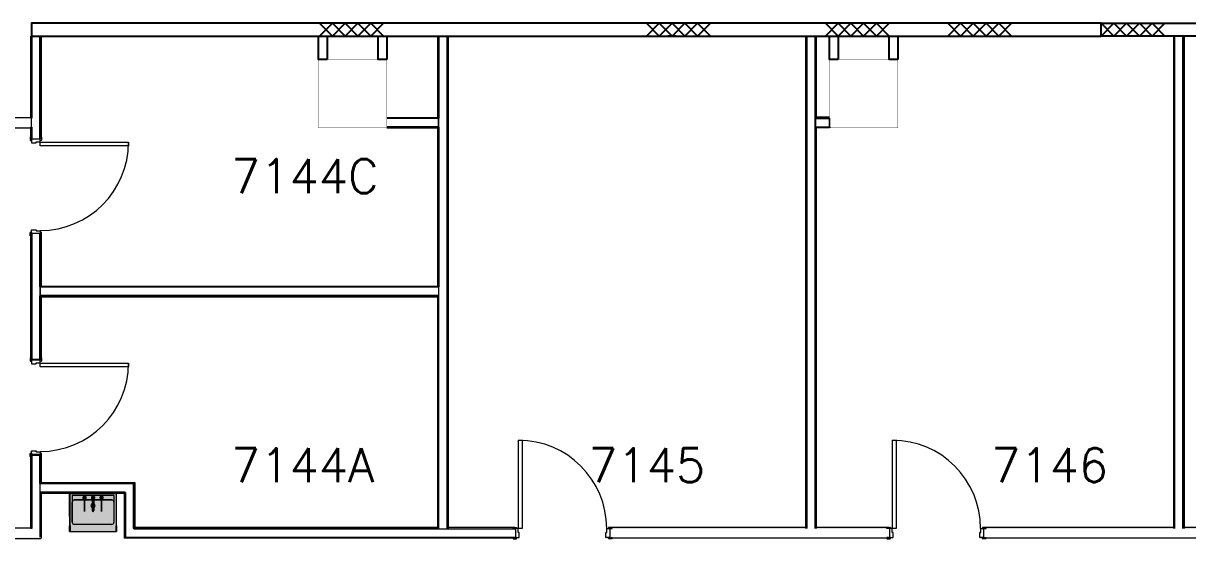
# Model space of a CAD drawing. Header units: millimetres. Extents: x -68474 to 336725, y -113450 to 40976.
# Drawn here: x 182133 to 195805, y -26221 to -20175 of the extents above; entities that cross this region are included whole.
import ezdxf

# ---------------------------------------------------------------- set-up
doc = ezdxf.new("R2010")
doc.units = ezdxf.units.MM
doc.header["$LTSCALE"] = 900
doc.linetypes.add('s5152a$0$HIDDEN', pattern=[0.375, 0.25, -0.125])
for name, color, linetype, lineweight in [('A-DETL-GENF', 92, 'Continuous', 15), ('A-DOOR', 31, 'Continuous', 15), ('A-WALL', 113, 'Continuous', 15), ('I-WALL', 2, 'Continuous', 15), ('P-SANR-FIXT', 6, 'Continuous', 15)]:
    doc.layers.add(name, color=color, linetype=linetype, lineweight=lineweight)
for name, color, linetype in [('s5152a$0$17', 14, 'Continuous'), ('s5152a$0$20', 7, 'Continuous'), ('s5152a$0$22', 7, 'Continuous'), ('s5152a$0$6', 7, 'Continuous'), ('s5152a$0$ROOM-NO', 4, 'Continuous')]:
    doc.layers.add(name, color=color, linetype=linetype)
doc.styles.add('s5152a$0$STANDARD', font='SIMPLEX')

# ---------------------------------------------------------------- blocks, each defined once
blk = doc.blocks.new('s5152a$0$CHAT15')
at = {"layer": 's5152a$0$22', "color": 14, "linetype": 'Continuous'}
for points in [[(0, 0), (0.15, 0.15), (0.3, 0), (0.45, 0.15), (0.6, 0), (0.75, 0.15)], [(0, 0.15), (0.15, 0), (0.3, 0.15), (0.45, 0), (0.6, 0.15), (0.75, 0)]]:
    blk.add_lwpolyline(points, dxfattribs=at)
blk = doc.blocks.new('Basic Wall _ A-Gypsum Block-Internal-100mm-WithSkimCoat - ___-2801861-Level 7 - Proposed Works_GBP Submission 1')
at = {"layer": 'I-WALL'}
for points in [[(180827, -21402.5), (180827, -21392.5), (180712.5, -21392.5), (180712.5, -21402.5)], [(182227.5, -21402.5), (182227.5, -21392.5), (181947, -21392.5), (181947, -21402.5)]]:
    blk.add_hatch(color=31, dxfattribs=at).paths.add_polyline_path(points, flags=0)
for p, q in [((180712.5, -21402.5), (180827, -21402.5)), ((180827, -21392.5), (180827, -21402.5)), ((181947, -21402.5), (181947, -21392.5)), ((181947, -21402.5), (182227.5, -21402.5))]:
    blk.add_line(p, q, dxfattribs=at)
blk = doc.blocks.new('Basic Wall _ A-Gypsum Block-Internal-100mm-WithSkimCoat - ___-2801860-Level 7 - Proposed Works_GBP Submission 1')
at = {"layer": 'I-WALL'}
for points in [[(180713, -21288), (180827, -21288), (180827, -21278), (180712, -21278), (180712, -21288)], [(182228, -21288), (182227, -21278), (181947, -21278), (181947, -21288)]]:
    blk.add_hatch(color=31, dxfattribs=at).paths.add_polyline_path(points, flags=0)
for p, q in [((180712, -21278), (180827, -21278)), ((180827, -21278), (180827, -21288)), ((181947, -21288), (181947, -21278)), ((181947, -21278), (182228, -21278))]:
    blk.add_line(p, q, dxfattribs=at)
blk = doc.blocks.new('Basic Wall _ A-Gypsum Block-Internal-100mm-WithSkimCoat - ___-6107281-Level 7 - Proposed Works_GBP Submission 1')
at = {"layer": 'I-WALL'}
for points in [[(180910, -26217.5), (180910, -26207.5), (180607.5, -26207.5), (180607.5, -26217.5)], [(182030, -26217.5), (182342.5, -26217.5), (182332.5, -26207.5), (182030, -26207.5)]]:
    blk.add_hatch(color=31, dxfattribs=at).paths.add_polyline_path(points, flags=0)
for p, q in [((180607.5, -26217.5), (180607.5, -26207.5)), ((180607.5, -26217.5), (180910, -26217.5)), ((180910, -26207.5), (180910, -26217.5)), ((182030, -26217.5), (182030, -26207.5)), ((182030, -26217.5), (182342.5, -26217.5))]:
    blk.add_line(p, q, dxfattribs=at)
blk = doc.blocks.new('Basic Wall _ A-Gypsum Block-Internal-100mm-WithSkimCoat - ___-6107280-Level 7 - Proposed Works_GBP Submission 1')
at = {"layer": 'I-WALL'}
for points in [[(180910, -26102.5), (180910, -26092.5), (180712.5, -26092.5), (180712.5, -26102.5)], [(182227.5, -26102.5), (182217.5, -26092.5), (182030, -26092.5), (182030, -26102.5)]]:
    blk.add_hatch(color=31, dxfattribs=at).paths.add_polyline_path(points, flags=0)
for p, q in [((180712.5, -26092.5), (180910, -26092.5)), ((180910, -26092.5), (180910, -26102.5)), ((182030, -26102.5), (182030, -26092.5)), ((182030, -26092.5), (182217.5, -26092.5))]:
    blk.add_line(p, q, dxfattribs=at)
blk = doc.blocks.new('Basic Wall _ A-Gypsum Block-Internal-100mm-WithSkimCoat - ___-2801819-Level 7 - Proposed Works_GBP Submission 1')
at = {"layer": 'I-WALL'}
h = blk.add_hatch(color=31, dxfattribs=at)
h.paths.add_polyline_path([(187005, -26102), (187008, -26102), (187008, -23373), (186998, -23373), (186998, -26102)], flags=0)
h.paths.add_polyline_path([(186998, -23268), (187008, -23268), (187008, -21393), (186998, -21393), (186998, -22593)], flags=0)
h.paths.add_polyline_path([(187008, -21288), (187008, -20325), (186998, -20325), (186998, -21288)], flags=0)
for p, q in [((186998, -20325), (186998, -21288)), ((186998, -21393), (186998, -23268)), ((186998, -23373), (186998, -26102))]:
    blk.add_line(p, q, dxfattribs=at)
blk = doc.blocks.new('Basic Wall _ A-Gypsum Block-Internal-100mm-WithSkimCoat - ___-2801818-Level 7 - Proposed Works_GBP Submission 1')
at = {"layer": 'I-WALL'}
blk.add_hatch(color=31, dxfattribs=at).paths.add_polyline_path([(187113, -26102), (187123, -26102), (187123, -20325), (187113, -20325), (187113, -26102)], flags=0)
blk.add_line((187123, -20325), (187123, -26102), dxfattribs=at)
blk = doc.blocks.new('A-Generic-Doorset-Single_Internal-RyderBP - Type 02 - 1120 x 2100mm _ L20_TBC _ GRP Leaf  _ GRP Frame _ dB-4782836-Level 7 - Proposed Works_GBP Submission 1')
at = {"layer": 'A-DETL-GENF'}
for p, q in [((-532, 52.5), (-532, 63.5)), ((-522, 52.5), (-532, 52.5)), ((-529, 66.5), (-493, 66.5)), ((-522, 54.5), (-522, 52.5)), ((-512, 54.5), (-522, 54.5)), ((-512, 52.5), (-512, 54.5)), ((-490, 52.5), (-512, 52.5)), ((-490, 63.5), (-490, 52.5)), ((590, 63.5), (590, 52.5)), ((590, 63.5), (590, 52.5)), ((590, 52.5), (612, 52.5)), ((590, 52.5), (612, 52.5)), ((629, 66.5), (593, 66.5)), ((629, 66.5), (593, 66.5)), ((612, 54.5), (622, 54.5)), ((612, 52.5), (612, 54.5)), ((612, 54.5), (622, 54.5)), ((612, 52.5), (612, 54.5)), ((622, 54.5), (622, 52.5)), ((622, 54.5), (622, 52.5)), ((622, 52.5), (632, 52.5)), ((622, 52.5), (632, 52.5)), ((632, 52.5), (632, 63.5)), ((632, 52.5), (632, 63.5)), ((-522, -52.5), (-532, -52.5)), ((-532, -52.5), (-532, -63.5)), ((-529, -66.5), (-493, -66.5)), ((-522, -54.5), (-522, -52.5)), ((-512, -54.5), (-522, -54.5)), ((-512, -52.5), (-512, -54.5)), ((-490, -52.5), (-512, -52.5)), ((-490, -63.5), (-490, -52.5)), ((524, -1088.5), (524, -52.5)), ((524, -52.5), (568, -52.5)), ((568, -52.5), (568, -1088.5)), ((590, -52.5), (612, -52.5)), ((590, -63.5), (590, -52.5)), ((590, -52.5), (612, -52.5)), ((590, -63.5), (590, -52.5)), ((629, -66.5), (593, -66.5)), ((629, -66.5), (593, -66.5)), ((612, -52.5), (612, -54.5)), ((612, -52.5), (612, -54.5)), ((612, -54.5), (622, -54.5)), ((612, -54.5), (622, -54.5)), ((622, -52.5), (632, -52.5)), ((622, -54.5), (622, -52.5)), ((622, -52.5), (632, -52.5)), ((622, -54.5), (622, -52.5)), ((632, -52.5), (632, -63.5)), ((632, -52.5), (632, -63.5)), ((568, -1088.5), (524, -1088.5))]:
    blk.add_line(p, q, dxfattribs=at)
for centre, radius, start, end in [((-529, 63.5), 3, 90, 180), ((-493, 63.5), 3, 360, 90), ((593, 63.5), 3, 90, 180), ((593, 63.5), 3, 90, 180), ((629, 63.5), 3, 360, 90), ((629, 63.5), 3, 360, 90), ((-529, -63.5), 3, 180, 270), ((-493, -63.5), 3, 270, 360), ((568, -52.5), 1036, 180, 270), ((593, -63.5), 3, 180, 270), ((593, -63.5), 3, 180, 270), ((629, -63.5), 3, 270, 360), ((629, -63.5), 3, 270, 360)]:
    blk.add_arc(centre, radius, start, end, dxfattribs=at)
at = {"layer": 'A-DOOR'}
for p, q in [((-510, 52.5), (-462, 52.5)), ((-510, 52.5), (-459, 52.5)), ((-503, -52.5), (-503, 52.5)), ((-459, 52.5), (-459, -5.5)), ((-459, 49.5), (-459, -2.5)), ((559, 52.5), (559, -5.5)), ((610, 52.5), (559, 52.5)), ((559, 49.5), (559, -2.5)), ((610, 52.5), (562, 52.5)), ((603, -52.5), (603, 52.5)), ((-474, -52.5), (-510, -52.5)), ((-471, -52.5), (-510, -52.5)), ((-471, -5.5), (-471, -49.5)), ((-462, -5.5), (-471, -5.5)), ((-471, -5.5), (-471, -52.5)), ((-459, -5.5), (-471, -5.5)), ((559, -5.5), (571, -5.5)), ((562, -5.5), (571, -5.5)), ((571, -5.5), (571, -52.5)), ((571, -52.5), (610, -52.5))]:
    blk.add_line(p, q, dxfattribs=at)
for centre, start, end in [((-462, 49.5), 360, 90), ((562, 49.5), 90, 180), ((-474, -49.5), 270, 360), ((-462, -2.5), 270, 360), ((562, -2.5), 180, 270)]:
    blk.add_arc(centre, 3, start, end, dxfattribs=at)
blk = doc.blocks.new('Basic Wall _ A-Gypsum Block-Internal-100mm-WithSkimCoat - ___-2801869-Level 7 - Proposed Works_GBP Submission 1')
at = {"layer": 'I-WALL'}
h = blk.add_hatch(color=31, dxfattribs=at)
h.paths.add_polyline_path([(182220, -21528), (182228, -21528), (182228, -21393), (182218, -21393), (182218, -21528)], flags=0)
h.paths.add_polyline_path([(182220, -21288), (182228, -21288), (182228, -20325), (182218, -20325), (182218, -21288)], flags=0)
for points in [[(182228, -24120), (182228, -22648), (182218, -22648), (182218, -24120)], [(182228, -26102), (182228, -25240), (182218, -25240), (182218, -26092)]]:
    blk.add_hatch(color=31, dxfattribs=at).paths.add_polyline_path(points, flags=0)
for p, q in [((182218, -20325), (182220, -20325)), ((182218, -20325), (182218, -21288)), ((182218, -21393), (182218, -21528)), ((182228, -21528), (182218, -21528)), ((182218, -22648), (182228, -22648)), ((182218, -22648), (182218, -24120)), ((182228, -24120), (182218, -24120)), ((182218, -25240), (182228, -25240)), ((182218, -25240), (182218, -26092))]:
    blk.add_line(p, q, dxfattribs=at)
blk = doc.blocks.new('Basic Wall _ A-Gypsum Block-Internal-100mm-WithSkimCoat - ___-2801868-Level 7 - Proposed Works_GBP Submission 1')
at = {"layer": 'I-WALL'}
blk.add_hatch(color=31, dxfattribs=at).paths.add_polyline_path([(182332, -21528), (182342, -21528), (182342, -20325), (182332, -20325)], flags=0)
h = blk.add_hatch(color=31, dxfattribs=at)
h.paths.add_polyline_path([(182335, -24120), (182342, -24120), (182342, -23373), (182332, -23373), (182332, -24120)], flags=0)
h.paths.add_polyline_path([(182332, -23268), (182342, -23268), (182342, -22648), (182332, -22648)], flags=0)
h = blk.add_hatch(color=31, dxfattribs=at)
h.paths.add_polyline_path([(182342, -26217), (182342, -25678), (182332, -25678), (182332, -26207)], flags=0)
h.paths.add_polyline_path([(182332, -25573), (182342, -25573), (182342, -25240), (182332, -25240)], flags=0)
for p, q in [((182342, -20325), (182342, -21528)), ((182342, -21528), (182332, -21528)), ((182332, -22648), (182342, -22648)), ((182342, -22648), (182342, -23268)), ((182342, -23373), (182342, -24120)), ((182342, -24120), (182332, -24120)), ((182332, -25240), (182342, -25240)), ((182342, -25240), (182342, -25573)), ((182342, -25678), (182342, -26217))]:
    blk.add_line(p, q, dxfattribs=at)
blk = doc.blocks.new('Basic Wall _ A-Gypsum Block-Internal-100mm-WithSkimCoat - ___-2801875-Level 7 - Proposed Works_GBP Submission 1')
at = {"layer": 'I-WALL'}
blk.add_hatch(color=31, dxfattribs=at).paths.add_polyline_path([(187008, -23383), (187008, -23383), (187008, -23373), (182332, -23373), (182333, -23383), (185581, -23383)], flags=0)
blk.add_line((182332, -23383), (187008, -23383), dxfattribs=at)
blk = doc.blocks.new('Basic Wall _ A-Gypsum Block-Internal-100mm-WithSkimCoat - ___-2801874-Level 7 - Proposed Works_GBP Submission 1')
at = {"layer": 'I-WALL'}
blk.add_hatch(color=31, dxfattribs=at).paths.add_polyline_path([(187008, -23268), (187008, -23258), (182332, -23258), (182332, -23268), (187003, -23268)], flags=0)
blk.add_line((182332, -23258), (187008, -23258), dxfattribs=at)
blk = doc.blocks.new('Basic Wall _ A-Gypsum Block-Internal-100mm-WithSkimCoat - ___-2801883-Level 7 - Proposed Works_GBP Submission 1')
at = {"layer": 'I-WALL'}
h = blk.add_hatch(color=31, dxfattribs=at)
h.paths.add_polyline_path([(187905, -26102), (187905, -26092), (187113, -26092), (187113, -26102)], flags=0)
h.paths.add_polyline_path([(187008, -26102), (187008, -26092), (183442, -26092), (183433, -26102), (185581, -26102)], flags=0)
h = blk.add_hatch(color=31, dxfattribs=at)
h.paths.add_polyline_path([(192295, -26102), (192295, -26092), (191433, -26092), (191433, -26102)], flags=0)
h.paths.add_polyline_path([(191328, -26102), (191328, -26092), (189025, -26092), (189025, -26102), (189659, -26102)], flags=0)
h = blk.add_hatch(color=31, dxfattribs=at)
h.paths.add_polyline_path([(197816, -26102), (198015, -26102), (198015, -26092), (195753, -26092), (195753, -26102)], flags=0)
h.paths.add_polyline_path([(195648, -26102), (195648, -26092), (193415, -26092), (193415, -26102), (193738, -26102)], flags=0)
blk.add_hatch(color=31, dxfattribs=at).paths.add_polyline_path([(199968, -26102), (199968, -26092), (199135, -26092), (199135, -26102), (199968, -26102)], flags=0)
for p, q in [((187008, -26092), (183442, -26092)), ((187905, -26092), (187113, -26092)), ((187905, -26092), (187905, -26102)), ((189025, -26102), (189025, -26092)), ((191328, -26092), (189025, -26092)), ((192295, -26092), (191433, -26092)), ((192295, -26092), (192295, -26102)), ((193415, -26102), (193415, -26092)), ((195648, -26092), (193415, -26092)), ((198015, -26092), (195753, -26092)), ((198015, -26092), (198015, -26102)), ((199135, -26102), (199135, -26092)), ((199968, -26092), (199135, -26092))]:
    blk.add_line(p, q, dxfattribs=at)
blk = doc.blocks.new('Basic Wall _ A-Gypsum Block-Internal-100mm-WithSkimCoat - ___-2801882-Level 7 - Proposed Works_GBP Submission 1')
at = {"layer": 'I-WALL'}
for points in [[(187905, -26217), (187905, -26207), (183328, -26207), (183318, -26217), (185581, -26217)], [(192295, -26217), (192295, -26207), (189025, -26207), (189025, -26217), (189659, -26217)], [(197816, -26217), (198015, -26217), (198015, -26207), (193415, -26207), (193415, -26217), (193738, -26217)], [(199968, -26217), (199968, -26207), (199135, -26207), (199135, -26217), (199968, -26217)]]:
    blk.add_hatch(color=31, dxfattribs=at).paths.add_polyline_path(points, flags=0)
for p, q in [((187905, -26217), (183318, -26217)), ((187905, -26207), (187905, -26217)), ((189025, -26217), (189025, -26207)), ((192295, -26217), (189025, -26217)), ((192295, -26207), (192295, -26217)), ((193415, -26217), (193415, -26207)), ((198015, -26217), (193415, -26217)), ((198015, -26207), (198015, -26217)), ((199135, -26217), (199135, -26207)), ((199968, -26217), (199135, -26217))]:
    blk.add_line(p, q, dxfattribs=at)
blk = doc.blocks.new('Basic Wall _ A-Gypsum Block-Internal-100mm-WithSkimCoat - ___-2811119-Level 7 - Proposed Works_GBP Submission 1')
at = {"layer": 'I-WALL'}
blk.add_hatch(color=31, dxfattribs=at).paths.add_polyline_path([(187008, -21403), (187008, -21403), (187008, -21393), (186400, -21393), (186400, -21403), (186601, -21403)], flags=0)
for q in [(186400, -21400), (187008, -21403)]:
    blk.add_line((186400, -21403), q, dxfattribs=at)
blk = doc.blocks.new('Basic Wall _ A-Gypsum Block-Internal-100mm-WithSkimCoat - ___-2811118-Level 7 - Proposed Works_GBP Submission 1')
at = {"layer": 'I-WALL'}
blk.add_hatch(color=31, dxfattribs=at).paths.add_polyline_path([(186601, -21288), (187008, -21288), (187008, -21278), (186400, -21278), (186400, -21288), (186418, -21288)], flags=0)
blk.add_line((186400, -21278), (187008, -21278), dxfattribs=at)
blk = doc.blocks.new('BASIN TYPE B - Wall mounted sink with 200mm min_ upstand on back and both sides - all stainless steel grade 316 finish-2037543-Level 7 - Proposed Works_GBP Submission 1')
at = {"layer": 'P-SANR-FIXT'}
for points in [[(275, 115), (275, 500), (-275, 500), (-275, 115), (-270, 115), (-270, 495), (270, 495), (270, 115)], [(-100, 435), (-109, 441), (-108, 451), (-100, 455), (-100, 465), (-114, 459), (-120, 445), (-114, 431), (-101, 425), (-101, 435)], [(-100, 455), (-109, 449), (-108, 439), (-108, 441), (-107, 450), (-100, 454)], [(-100, 445), (-100, 448), (-102, 446), (-100, 450), (-100, 454), (-108, 449), (-107, 440), (-100, 436), (-100, 440)], [(-99, 393), (-100, 435), (-101, 435), (-101, 393)], [(-80, 445), (-86, 459), (-100, 465), (-99, 454), (-91, 449), (-92, 439), (-99, 435), (-99, 425), (-86, 431), (-81, 443)], [(-92, 441), (-93, 450), (-100, 454), (-100, 442), (-98, 444), (-100, 440), (-100, 436), (-93, 440)], [(-91, 442), (-92, 451), (-92, 449), (-93, 440), (-91, 441)], [(0, 465), (-14, 459), (-20, 445), (-14, 431), (-7, 428), (-6, 451), (0, 455)], [(0, 453), (-1, 455), (-9, 450), (-7, 445), (-6, 449), (-4, 451), (0, 453)], [(7, 300), (7, 447), (5, 445), (6, 449), (4, 451), (0, 453), (-4, 451), (-6, 449), (-7, 445), (-7, 294), (-4, 290), (1, 289), (6, 292), (7, 297), (7, 298)], [(20, 445), (14, 459), (0, 465), (0, 455), (9, 450), (9, 440), (7, 438), (7, 428), (14, 431), (19, 443)], [(9, 448), (8, 450), (0, 455), (1, 452), (4, 451), (6, 449), (6, 446), (7, 447), (9, 440), (9, 447)], [(100, 435), (91, 441), (92, 451), (100, 455), (100, 465), (86, 459), (80, 445), (86, 431), (99, 425), (99, 435)], [(100, 435), (100, 436), (92, 441), (92, 449), (91, 449), (92, 439), (99, 436)], [(100, 445), (100, 454), (92, 449), (93, 440), (100, 436), (100, 442)], [(101, 435), (99, 435), (100, 393), (101, 393)], [(120, 445), (114, 459), (100, 465), (101, 454), (109, 449), (108, 439), (101, 435), (101, 425), (114, 431), (119, 443)], [(108, 449), (100, 454), (100, 436), (108, 441)], [(109, 441), (108, 451), (108, 449), (108, 441), (109, 441)], [(-99, 358), (-99, 393), (-101, 393), (-101, 358)], [(-99, 314), (-99, 358), (-101, 358), (-101, 314)], [(-99, 306), (-99, 314), (-101, 314), (-101, 306)], [(-99, 290), (-99, 300), (-101, 300), (-101, 290)], [(10, 295), (9, 300), (4, 290), (-1, 289), (-6, 292), (-7, 297), (-9, 300), (-10, 295), (-9, 290), (-5, 286), (0, 285), (5, 286), (9, 290), (10, 294)], [(101, 393), (99, 393), (99, 358), (101, 358), (101, 380)], [(101, 358), (99, 358), (99, 314), (101, 314)], [(101, 314), (99, 314), (99, 306), (101, 306), (101, 309)], [(101, 300), (99, 300), (99, 290), (101, 290)]]:
    blk.add_hatch(color=51, dxfattribs=at).paths.add_polyline_path(points, flags=0)
h = blk.add_hatch(color=51, dxfattribs=at)
h.paths.add_polyline_path([(270, 50), (270, 495), (-270, 495), (-270, 50), (203, 50)], flags=0)
h.paths.add_polyline_path([(245, 157), (244, 151), (242, 145), (238, 139), (233, 135), (226, 133), (220, 132), (-226, 133), (-232, 135), (-238, 139), (-242, 145), (-244, 151), (-245, 157), (-244, 399), (-242, 405), (-238, 411), (-232, 415), (-226, 417), (-220, 418), (-101, 418), (-101, 425), (-114, 431), (-120, 445), (-114, 459), (-100, 465), (-86, 459), (-80, 445), (-86, 431), (-99, 425), (-99, 418), (-7, 418), (-7, 428), (-14, 431), (-20, 445), (-14, 459), (0, 465), (14, 459), (20, 445), (14, 431), (7, 428), (7, 418), (99, 418), (99, 425), (86, 431), (80, 445), (86, 459), (100, 465), (114, 459), (120, 445), (114, 431), (101, 425), (101, 418), (226, 417), (233, 415), (238, 411), (242, 405), (244, 399), (245, 393), (245, 286)], flags=0)
h.paths.add_polyline_path([(-98, 444), (-100, 442), (-99, 442), (-98, 443)], flags=0)
h.paths.add_polyline_path([(-100, 448), (-101, 448), (-102, 446), (-100, 448)], flags=0)
h = blk.add_hatch(color=51, dxfattribs=at)
h.paths.add_polyline_path([(245, 157), (244, 399), (242, 405), (238, 411), (233, 415), (226, 417), (220, 418), (101, 418), (101, 306), (99, 306), (99, 418), (7, 418), (9, 300), (10, 294), (9, 290), (5, 286), (0, 285), (-5, 286), (-9, 290), (-10, 295), (-9, 300), (-7, 300), (-7, 418), (-99, 418), (-99, 306), (-101, 306), (-101, 418), (-226, 417), (-232, 415), (-238, 411), (-242, 405), (-244, 399), (-245, 393), (-244, 151), (-242, 145), (-238, 139), (-232, 135), (-226, 133), (-220, 132), (226, 133), (233, 135), (238, 139), (242, 145), (244, 151)], flags=0)
h.paths.add_polyline_path([(101, 300), (101, 290), (99, 290), (99, 300)], flags=0)
h.paths.add_polyline_path([(-99, 295), (-99, 290), (-101, 290), (-101, 300), (-99, 300), (-99, 297)], flags=0)
h = blk.add_hatch(color=51, dxfattribs=at)
h.paths.add_polyline_path([(275, 115), (270, 115), (270, 50), (275, 50), (275, 98)], flags=0)
h.paths.add_polyline_path([(-270, 115), (-275, 115), (-275, 50), (-270, 50), (-270, 98)], flags=0)
for p, q in [((-275, 500), (275, 500)), ((-275, 224), (-275, 500)), ((275, 500), (-275, 500)), ((-275, 500), (-275, 115)), ((-270, 495), (270, 495)), ((-270, 115), (-270, 495)), ((245, 470), (-245, 470)), ((-245, 470), (-245, 157)), ((220, 418), (-220, 418)), ((-220, 418), (-101, 418)), ((-100, 285), (-100, 445)), ((-99, 418), (-7, 418)), ((-10, 428), (-10, 295)), ((7, 418), (99, 418)), ((10, 427), (10, 295)), ((100, 445), (100, 285)), ((101, 418), (220, 418)), ((245, 470), (245, 157)), ((270, 495), (270, 115)), ((275, 224), (275, 500)), ((275, 115), (275, 500)), ((-245, 157), (-245, 393)), ((245, 393), (245, 157)), ((-275, 50), (-275, 115)), ((-275, 50), (-270, 50)), ((-270, 115), (-270, 50)), ((-270, 50), (270, 50)), ((220, 132), (-220, 132)), ((220, 132), (-220, 132)), ((270, 50), (270, 115)), ((270, 50), (275, 50)), ((275, 115), (275, 50))]:
    blk.add_line(p, q, dxfattribs=at)
at = {"layer": 'P-SANR-FIXT', "lineweight": 5}
for p, q in [((-101, 393), (-101, 435)), ((-99, 435), (-101, 435)), ((-99, 435), (-99, 393)), ((99, 393), (99, 435)), ((99, 435), (101, 435)), ((101, 435), (101, 393)), ((-101, 358), (-101, 393)), ((-101, 314), (-101, 358)), ((-99, 358), (-101, 358)), ((-101, 305), (-101, 314)), ((-99, 314), (-101, 314)), ((-99, 305), (-101, 305)), ((-101, 300), (-101, 305)), ((-101, 290), (-101, 300)), ((-101, 290), (-101, 285)), ((-101, 285), (-101, 290)), ((-101, 285), (-99, 285)), ((-99, 393), (-99, 358)), ((-99, 358), (-99, 314)), ((-99, 314), (-99, 305)), ((-99, 305), (-99, 300)), ((-99, 300), (-99, 290)), ((-99, 290), (-99, 285)), ((-99, 285), (-99, 290)), ((99, 358), (99, 393)), ((99, 314), (99, 358)), ((99, 358), (101, 358)), ((99, 305), (99, 314)), ((99, 314), (101, 314)), ((101, 305), (99, 305)), ((99, 300), (99, 305)), ((99, 290), (99, 300)), ((99, 290), (99, 285)), ((99, 285), (99, 290)), ((99, 285), (101, 285)), ((101, 393), (101, 358)), ((101, 358), (101, 314)), ((101, 314), (101, 305)), ((101, 305), (101, 300)), ((101, 300), (101, 290)), ((101, 290), (101, 285)), ((101, 285), (101, 290))]:
    blk.add_line(p, q, dxfattribs=at)
at = {"layer": 'P-SANR-FIXT', "lineweight": 5, "flags": 128}
for points in [[(-7, 445), (-7, 445), (-7, 445), (-7, 444), (-7, 444), (-7, 444), (-7, 443), (-7, 442), (-7, 441), (-7, 440), (-7, 439), (-7, 438), (-7, 437), (-7, 435), (-7, 434), (-7, 432), (-7, 430), (-7, 428), (-7, 426), (-7, 424), (-7, 422), (-7, 420), (-7, 418), (-7, 415), (-7, 413), (-7, 411), (-7, 408), (-7, 405), (-7, 403), (-7, 400), (-7, 397), (-7, 394), (-7, 392), (-7, 389), (-7, 386), (-7, 383), (-7, 380), (-7, 377), (-7, 374), (-7, 371), (-7, 368), (-7, 365), (-7, 362), (-7, 359), (-7, 356), (-7, 353), (-7, 350), (-7, 347), (-7, 344), (-7, 342), (-7, 339), (-7, 336), (-7, 333), (-7, 331), (-7, 328), (-7, 326), (-7, 323), (-7, 321), (-7, 319), (-7, 317), (-7, 315), (-7, 313), (-7, 311), (-7, 309), (-7, 307), (-7, 306), (-7, 304), (-7, 303), (-7, 302), (-7, 300), (-7, 299), (-7, 298), (-7, 298), (-7, 297)], [(7, 297), (7, 298), (7, 299), (7, 300), (7, 301), (7, 302), (7, 303), (7, 304), (7, 306), (7, 308), (7, 309), (7, 311), (7, 313), (7, 315), (7, 317), (7, 319), (7, 322), (7, 324), (7, 326), (7, 329), (7, 331), (7, 334), (7, 337), (7, 339), (7, 342), (7, 345), (7, 348), (7, 351), (7, 353), (7, 356), (7, 359), (7, 362), (7, 365), (7, 368), (7, 371), (7, 374), (7, 377), (7, 380), (7, 383), (7, 386), (7, 389), (7, 392), (7, 395), (7, 398), (7, 400), (7, 403), (7, 406), (7, 408), (7, 411), (7, 413), (7, 416), (7, 418), (7, 420), (7, 423), (7, 425), (7, 427), (7, 429), (7, 430), (7, 432), (7, 434), (7, 435), (7, 437), (7, 438), (7, 439), (7, 440), (7, 441), (7, 442), (7, 443), (7, 444), (7, 444), (7, 445), (7, 445), (7, 445), (7, 445)]]:
    blk.add_lwpolyline(points, dxfattribs=at)
at = {"layer": 'P-SANR-FIXT'}
for centre, radius, start, end in [((-220, 393), 25, 90, 180), ((-220, 393), 25, 90, 180), ((-100, 445), 20, 90, 270), ((-100, 445), 20, 270, 90), ((0, 445), 20, 298.3304, 241.0016), ((100, 445), 20, 90, 270), ((100, 445), 20, 270, 90), ((220, 393), 25, 360, 90), ((220, 393), 25, 0, 90), ((0, 351), 24.2, 90, 270), ((0, 295), 9.59, 180, 360), ((0, 351), 24.2, 270, 90), ((-220, 157), 25, 180, 270), ((-220, 157), 25, 180, 270), ((220, 157), 25, 270, 0), ((220, 157), 25, 270, 360)]:
    blk.add_arc(centre, radius, start, end, dxfattribs=at)
at = {"layer": 'P-SANR-FIXT', "lineweight": 5}
for centre, radius, start, end in [((-100, 445), 20, 90, 266.818), ((-100, 445), 10, 90, 270), ((-100, 445), 8.97, 90, 270), ((-100, 445), 20, 273.182, 90), ((-100, 445), 10, 270, 90), ((-100, 445), 8.97, 270, 90), ((0, 445), 20, 90, 245.8096), ((0, 445), 10, 90, 218.7499), ((0, 445), 20, 293.5393, 90), ((0, 445), 10, 321.2527, 90), ((100, 445), 20, 90, 266.818), ((100, 445), 10, 90, 270), ((100, 445), 8.97, 90, 270), ((100, 445), 20, 273.182, 90), ((100, 445), 10, 270, 90), ((100, 445), 8.97, 270, 90), ((0, 295), 10, 139.0486, 180), ((0, 295), 10, 180, 0), ((0, 295), 10, 0, 40.9514)]:
    blk.add_arc(centre, radius, start, end, dxfattribs=at)
blk.add_open_spline([(-7, 297), (-7, 296), (-7, 294), (-6, 292), (-5, 291), (-4, 290), (-2, 290), (-1, 289), (0, 289), (1, 289), (3, 290), (4, 290), (5, 291), (6, 292), (7, 294), (7, 296), (7, 297)], degree=3, knots=[-1, -1, -1, -1, -0.861111, -0.791667, -0.722222, -0.652778, -0.583333, -0.548611, -0.513889, -0.444444, -0.388889, -0.333333, -0.277778, -0.222222, -0.111111, 0, 0, 0, 0], dxfattribs=at)
blk = doc.blocks.new('Basic Wall _ A-Gypsum Block-Internal-100mm-WithSkimCoat - ___-4222132-Level 7 - Proposed Works_GBP Submission 1')
at = {"layer": 'I-WALL'}
blk.add_hatch(color=31, dxfattribs=at).paths.add_polyline_path([(182332, -25688), (182677, -25688), (182677, -25686), (183227, -25686), (183227, -25688), (183318, -25688), (183328, -25678), (182332, -25678)], flags=0)
for p, q in [((182332, -25688), (182677, -25688)), ((183227, -25688), (183318, -25688))]:
    blk.add_line(p, q, dxfattribs=at)
blk = doc.blocks.new('Basic Wall _ A-Gypsum Block-Internal-100mm-WithSkimCoat - ___-4222131-Level 7 - Proposed Works_GBP Submission 1')
at = {"layer": 'I-WALL'}
blk.add_hatch(color=31, dxfattribs=at).paths.add_polyline_path([(183430, -25573), (183433, -25573), (183442, -25563), (182332, -25563), (182332, -25573), (182522, -25573)], flags=0)
blk.add_line((182332, -25563), (183442, -25563), dxfattribs=at)
blk = doc.blocks.new('Basic Wall _ A-Gypsum Block-Internal-100mm-WithSkimCoat - ___-4222157-Level 7 - Proposed Works_GBP Submission 1')
at = {"layer": 'I-WALL'}
blk.add_hatch(color=31, dxfattribs=at).paths.add_polyline_path([(183318, -26217), (183328, -26207), (183327, -25679), (183318, -25688), (183318, -26207)], flags=0)
blk.add_line((183318, -25688), (183318, -26217), dxfattribs=at)
blk = doc.blocks.new('Basic Wall _ A-Gypsum Block-Internal-100mm-WithSkimCoat - ___-4222156-Level 7 - Proposed Works_GBP Submission 1')
at = {"layer": 'I-WALL'}
blk.add_hatch(color=31, dxfattribs=at).paths.add_polyline_path([(183433, -26102), (183442, -26092), (183442, -25563), (183433, -25573), (183433, -25987)], flags=0)
blk.add_line((183442, -25563), (183442, -26092), dxfattribs=at)
blk = doc.blocks.new('Basic Wall _ A-Gypsum Block-Internal-100mm-WithSkimCoat - ___-2801821-Level 7 - Proposed Works_GBP Submission 1')
at = {"layer": 'I-WALL'}
blk.add_hatch(color=31, dxfattribs=at).paths.add_polyline_path([(191318, -26102), (191328, -26102), (191328, -20325), (191318, -20325), (191318, -26102)], flags=0)
blk.add_line((191318, -20325), (191318, -26102), dxfattribs=at)
blk = doc.blocks.new('Basic Wall _ A-Gypsum Block-Internal-100mm-WithSkimCoat - ___-2801820-Level 7 - Proposed Works_GBP Submission 1')
at = {"layer": 'I-WALL'}
h = blk.add_hatch(color=31, dxfattribs=at)
h.paths.add_polyline_path([(191443, -26102), (191443, -21393), (191433, -21393), (191433, -26102)], flags=0)
h.paths.add_polyline_path([(191433, -21288), (191443, -21288), (191443, -20325), (191433, -20325), (191433, -21288)], flags=0)
for p, q in [((191443, -20325), (191443, -21288)), ((191443, -21393), (191443, -26102))]:
    blk.add_line(p, q, dxfattribs=at)
blk = doc.blocks.new('Basic Wall _ A-Gypsum Block-Internal-100mm-WithSkimCoat - ___-2812956-Level 7 - Proposed Works_GBP Submission 1')
at = {"layer": 'I-WALL'}
blk.add_hatch(color=31, dxfattribs=at).paths.add_polyline_path([(191432.6, -21287.5), (191600, -21287.5), (191600, -21277.5), (191432.6, -21277.5)], flags=0)
blk.add_line((191600, -21277.5), (191432.6, -21277.5), dxfattribs=at)
blk = doc.blocks.new('Basic Wall _ A-Gypsum Block-Internal-100mm-WithSkimCoat - ___-2812955-Level 7 - Proposed Works_GBP Submission 1')
at = {"layer": 'I-WALL'}
blk.add_hatch(color=31, dxfattribs=at).paths.add_polyline_path([(191600, -21402.5), (191600, -21392.5), (191432.6, -21392.5), (191432.6, -21402.5)], flags=0)
for p, q in [((191600, -21402.5), (191432.6, -21402.5)), ((191600, -21400), (191600, -21402.5))]:
    blk.add_line(p, q, dxfattribs=at)
blk = doc.blocks.new('Basic Wall _ A-Gypsum Block-Internal-100mm-WithSkimCoat - ___-2801823-Level 7 - Proposed Works_GBP Submission 1')
at = {"layer": 'I-WALL'}
blk.add_hatch(color=31, dxfattribs=at).paths.add_polyline_path([(195638, -26102), (195648, -26102), (195648, -20325), (195638, -20325), (195638, -26102)], flags=0)
blk.add_line((195638, -20325), (195638, -26102), dxfattribs=at)
blk = doc.blocks.new('Basic Wall _ A-Gypsum Block-Internal-100mm-WithSkimCoat - ___-2801822-Level 7 - Proposed Works_GBP Submission 1')
at = {"layer": 'I-WALL'}
blk.add_hatch(color=31, dxfattribs=at).paths.add_polyline_path([(195762.6, -26102.5), (195762.6, -20325.00015), (195752.6, -20325.00015), (195752.6, -26102.5)], flags=0)
blk.add_line((195762.6, -20325.00015), (195762.6, -26102.5), dxfattribs=at)

msp = doc.modelspace()

# ---------------------------------------------------------------- linework, layer by layer
at = {"layer": 'A-WALL'}
for p, q in [((182230, -21527.91778), (182230, -20325.00015)), ((182330, -21527.91778), (182330, -20325.00015)), ((187010.1, -26102.5), (187010.1, -20325.0001)), ((187110.1, -26102.5), (187110.1, -20325.0001)), ((191330.1, -26102.5), (191330.1, -20325.00015)), ((191430.1, -26102.5), (191430.1, -20325.00015)), ((195650.1, -26102.5), (195650.1, -20325.00015)), ((195750.1, -26102.5), (195750.1, -20325.00015)), ((187007.6, -21290), (186400, -21290)), ((187007.6, -21390), (187007.6, -21290)), ((191432.6, -21290), (191600, -21290)), ((191432.6, -21290), (191432.6, -21390)), ((191600, -21287.5), (191600, -21290)), ((191600, -21290), (191600, -21390)), ((187007.6, -21390), (186400, -21390)), ((191432.6, -21390), (191600, -21390)), ((191600, -21390), (191600, -21392.5)), ((182230, -24120.00008), (182230, -22647.91778)), ((182330, -24120.00008), (182330, -22647.91778)), ((187007.6, -23270), (182332.5, -23270)), ((182332.5, -23270), (182332.5, -23370)), ((187007.6, -23370), (182332.5, -23370)), ((182230, -26105), (182230, -25240.00008)), ((182330, -26205), (182330, -25240.00008)), ((183430, -25575.516), (182332.5, -25575.516)), ((183330, -25675.516), (182332.5, -25675.516)), ((183330, -26205), (183330, -25675.516)), ((183430, -26105), (183430, -25575.516)), ((183430, -26105), (187905.1, -26105)), ((183330, -26205), (187905.1, -26205))]:
    msp.add_line(p, q, dxfattribs=at)
at = {"layer": 'A-WALL', "lineweight": 25}
msp.add_line((191600, -21392.5), (191600, -21400), dxfattribs=at)
at = {"layer": 'I-WALL', "lineweight": 25}
for p, q in [((182227.5, -20325.00015), (182227.5, -21287.5)), ((182332.5, -21527.91778), (182332.5, -20325.00015)), ((187007.6, -20325.0001), (187007.6, -21287.5)), ((187112.6, -26102.5), (187112.6, -20325.0001)), ((191327.6, -20325.00015), (191327.6, -26102.5)), ((195647.6, -20325.00015), (195647.6, -26102.5)), ((195752.6, -26102.5), (195752.6, -20325.00015)), ((187007.6, -21287.5), (186400, -21287.5)), ((191600, -21287.5), (191432.6, -21287.5)), ((182227.5, -21392.5), (182227.5, -21527.91778)), ((186400, -21392.5), (187007.6, -21392.5)), ((187007.6, -21392.5), (187007.6, -23267.5)), ((191432.6, -26102.5), (191432.6, -21392.5)), ((191432.6, -21392.5), (191600, -21392.5)), ((182227.5, -22647.91778), (182227.5, -24120.00008)), ((182332.5, -23267.5), (182332.5, -22647.91778)), ((187007.6, -23267.5), (182332.5, -23267.5)), ((182332.5, -24120.00008), (182332.5, -23372.5)), ((182332.5, -23372.5), (187007.6, -23372.5)), ((182227.5, -24120.00008), (182332.5, -24120.00008)), ((182227.5, -25240.00008), (182227.5, -26102.5)), ((182332.5, -25240.00008), (182227.5, -25240.00008)), ((182332.5, -25573.016), (182332.5, -25240.00008)), ((183432.5, -25573.016), (182332.5, -25573.016)), ((182332.5, -25678.016), (183327.5, -25678.016)), ((183327.5, -25678.016), (183327.5, -26207.5)), ((183432.5, -26102.5), (183432.5, -25573.016)), ((187007.6, -26102.5), (183432.5, -26102.5)), ((183327.5, -26207.5), (187905.1, -26207.5))]:
    msp.add_line(p, q, dxfattribs=at)
at = {"layer": 'I-WALL'}
msp.add_line((191600, -21392.5), (191600, -21287.5), dxfattribs=at)
at = {"layer": 's5152a$0$17', "color": 7, "linetype": 's5152a$0$HIDDEN'}
msp.add_line((189800, -20325), (189700, -20325), dxfattribs=at)
at = {"layer": 's5152a$0$17', "color": 14, "linetype": 'Continuous'}
for points in [[(185700, -20600), (185600, -20600), (185600, -20325), (185700, -20325)], [(186400, -20600), (186300, -20600), (186300, -20325), (186400, -20325)], [(191700, -20600), (191600, -20600), (191600, -20325), (191700, -20325)], [(192400, -20600), (192300, -20600), (192300, -20325), (192400, -20325)]]:
    msp.add_lwpolyline(points, close=True, dxfattribs=at)
at = {"layer": 's5152a$0$20', "color": 14, "linetype": 'Continuous'}
for p, q in [((194787, -20175.0003), (186754.12102, -20175)), ((194787, -20175), (204400, -20174.75858)), ((194787, -20325), (194787, -20175)), ((186754.12102, -20325), (194787, -20325.0003)), ((204400, -20325), (194787, -20325))]:
    msp.add_line(p, q, dxfattribs=at)
msp.add_lwpolyline([(186754.12102, -20175), (182230, -20175), (182230, -20325), (186754.12102, -20325)], dxfattribs=at)
at = {"layer": 's5152a$0$6', "color": 3, "linetype": 'Continuous', "const_width": 5}
for points in [[(186400, -21400), (185600, -21400), (185600, -20600), (186400, -20600)], [(192400, -21400), (191600, -21400), (191600, -20600), (192400, -20600)]]:
    msp.add_lwpolyline(points, close=True, dxfattribs=at)

# ---------------------------------------------------------------- block references
at = {"xscale": 999.9979999999999, "yscale": 999.9979999999999, "zscale": 1000}
for p in [(185612.32402, -20325), (189450, -20325), (191550, -20325), (194787, -20325)]:
    msp.add_blockref('s5152a$0$CHAT15', p, dxfattribs=at)
at = {"xscale": 999.9979999999999, "yscale": 999.9979999999999, "zscale": 1000, "rotation": 180}
msp.add_blockref('s5152a$0$CHAT15', (193737, -20175), dxfattribs=at)
at = {"layer": 'A-DOOR'}
for p, rotation in [((182280, -22137.91778), 90), ((182280, -24730.00008), 90), ((188515.1, -26155), 180), ((192905.1, -26155), 180)]:
    msp.add_blockref('A-Generic-Doorset-Single_Internal-RyderBP - Type 02 - 1120 x 2100mm _ L20_TBC _ GRP Leaf  _ GRP Frame _ dB-4782836-Level 7 - Proposed Works_GBP Submission 1', p, dxfattribs=dict(at, rotation=rotation))
at = {"layer": 'I-WALL'}
for name in ['Basic Wall _ A-Gypsum Block-Internal-100mm-WithSkimCoat - ___-2801869-Level 7 - Proposed Works_GBP Submission 1', 'Basic Wall _ A-Gypsum Block-Internal-100mm-WithSkimCoat - ___-2801868-Level 7 - Proposed Works_GBP Submission 1', 'Basic Wall _ A-Gypsum Block-Internal-100mm-WithSkimCoat - ___-2801819-Level 7 - Proposed Works_GBP Submission 1', 'Basic Wall _ A-Gypsum Block-Internal-100mm-WithSkimCoat - ___-2801818-Level 7 - Proposed Works_GBP Submission 1', 'Basic Wall _ A-Gypsum Block-Internal-100mm-WithSkimCoat - ___-2801821-Level 7 - Proposed Works_GBP Submission 1', 'Basic Wall _ A-Gypsum Block-Internal-100mm-WithSkimCoat - ___-2801820-Level 7 - Proposed Works_GBP Submission 1', 'Basic Wall _ A-Gypsum Block-Internal-100mm-WithSkimCoat - ___-2801823-Level 7 - Proposed Works_GBP Submission 1', 'Basic Wall _ A-Gypsum Block-Internal-100mm-WithSkimCoat - ___-2801822-Level 7 - Proposed Works_GBP Submission 1', 'Basic Wall _ A-Gypsum Block-Internal-100mm-WithSkimCoat - ___-2801860-Level 7 - Proposed Works_GBP Submission 1', 'Basic Wall _ A-Gypsum Block-Internal-100mm-WithSkimCoat - ___-2811118-Level 7 - Proposed Works_GBP Submission 1', 'Basic Wall _ A-Gypsum Block-Internal-100mm-WithSkimCoat - ___-2812956-Level 7 - Proposed Works_GBP Submission 1', 'Basic Wall _ A-Gypsum Block-Internal-100mm-WithSkimCoat - ___-2801861-Level 7 - Proposed Works_GBP Submission 1', 'Basic Wall _ A-Gypsum Block-Internal-100mm-WithSkimCoat - ___-2811119-Level 7 - Proposed Works_GBP Submission 1', 'Basic Wall _ A-Gypsum Block-Internal-100mm-WithSkimCoat - ___-2812955-Level 7 - Proposed Works_GBP Submission 1', 'Basic Wall _ A-Gypsum Block-Internal-100mm-WithSkimCoat - ___-2801874-Level 7 - Proposed Works_GBP Submission 1', 'Basic Wall _ A-Gypsum Block-Internal-100mm-WithSkimCoat - ___-2801875-Level 7 - Proposed Works_GBP Submission 1', 'Basic Wall _ A-Gypsum Block-Internal-100mm-WithSkimCoat - ___-4222131-Level 7 - Proposed Works_GBP Submission 1', 'Basic Wall _ A-Gypsum Block-Internal-100mm-WithSkimCoat - ___-4222156-Level 7 - Proposed Works_GBP Submission 1', 'Basic Wall _ A-Gypsum Block-Internal-100mm-WithSkimCoat - ___-4222132-Level 7 - Proposed Works_GBP Submission 1', 'Basic Wall _ A-Gypsum Block-Internal-100mm-WithSkimCoat - ___-4222157-Level 7 - Proposed Works_GBP Submission 1', 'Basic Wall _ A-Gypsum Block-Internal-100mm-WithSkimCoat - ___-6107280-Level 7 - Proposed Works_GBP Submission 1', 'Basic Wall _ A-Gypsum Block-Internal-100mm-WithSkimCoat - ___-2801883-Level 7 - Proposed Works_GBP Submission 1', 'Basic Wall _ A-Gypsum Block-Internal-100mm-WithSkimCoat - ___-6107281-Level 7 - Proposed Works_GBP Submission 1', 'Basic Wall _ A-Gypsum Block-Internal-100mm-WithSkimCoat - ___-2801882-Level 7 - Proposed Works_GBP Submission 1']:
    msp.add_blockref(name, (0, 0), dxfattribs=at)
at = {"layer": 'P-SANR-FIXT'}
msp.add_blockref('BASIN TYPE B - Wall mounted sink with 200mm min_ upstand on back and both sides - all stainless steel grade 316 finish-2037543-Level 7 - Proposed Works_GBP Submission 1', (182951.84943, -26185.516), dxfattribs=at)

# ---------------------------------------------------------------- texts
at = {"layer": 's5152a$0$ROOM-NO', "style": 's5152a$0$STANDARD'}
for s, p in [('7144C', (184573.67188, -22168.17174)), ('7144A', (184573.67188, -25559.50846)), ('7145', (188767.59662, -25559.50846)), ('7146', (193497.95293, -25559.50846))]:
    msp.add_text(s, height=400, dxfattribs=at).set_placement(p)

doc.saveas('drawing.dxf')
